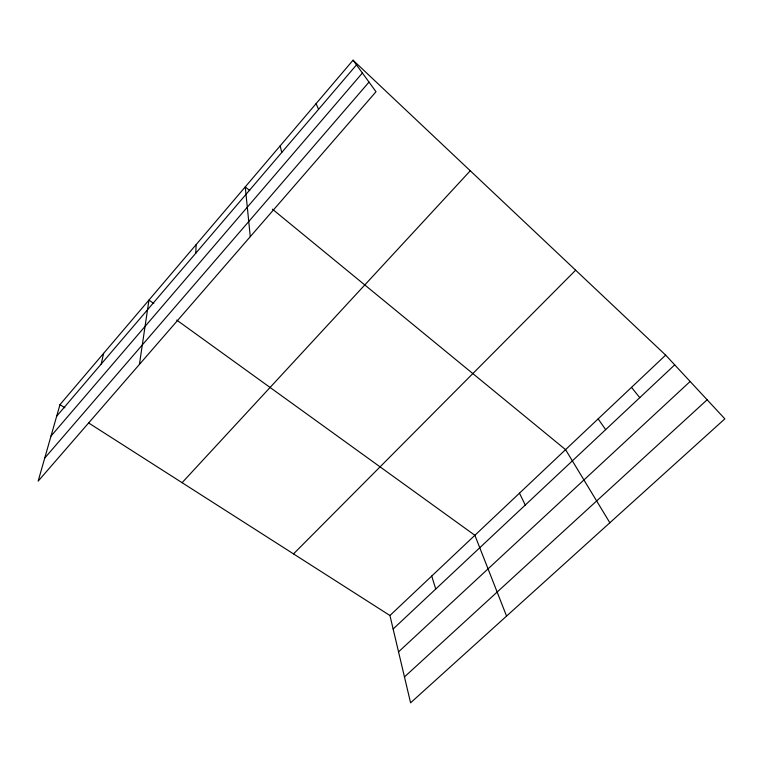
<?xml version="1.0" encoding="UTF-8"?>
<svg xmlns="http://www.w3.org/2000/svg" width="763" height="763" viewBox="0 0 763 763"><rect width="100%" height="100%" fill="white"/><g stroke="black" fill="none" stroke-linecap="round" stroke-linejoin="round"><path stroke-width="1.14" d="M195.757 253.24L196.148 244.599M139.419 364.418L148.966 300.05L153.754 303.502M101.202 364.046L103.615 353.355M59.972 404.638L38.15 481.138L376.016 91.732L353.059 60.191L59.972 404.638L64.903 407.795M56.662 416.236L356.483 64.893M51.007 436.083L362.387 73.01M44.721 458.086L369.006 82.108M182.099 482.683L470.275 170.778M293.517 553.89L575.645 270.197M389.941 615.512L665.651 355.119L724.85 418.849L410.589 702.809L389.941 615.512L88.565 422.921M393.136 628.998L674.702 364.867M398.544 651.869L690.134 381.471M404.466 676.915L707.139 399.783M176.72 320.079L474.882 535.292L506.565 616.084M249.778 190.607L245.257 186.887L250.274 236.654M272.41 209.167L565.564 449.645L609.856 522.76M353.059 60.191L665.651 355.119M631.497 387.375L639.766 397.647M598.144 418.877L605.66 429.636M519.469 493.184L525.278 505.039M316.082 103.644L318.572 109.328M431.724 576.046L435.73 589.036M280.164 145.867L281.757 152.466"/></g></svg>
